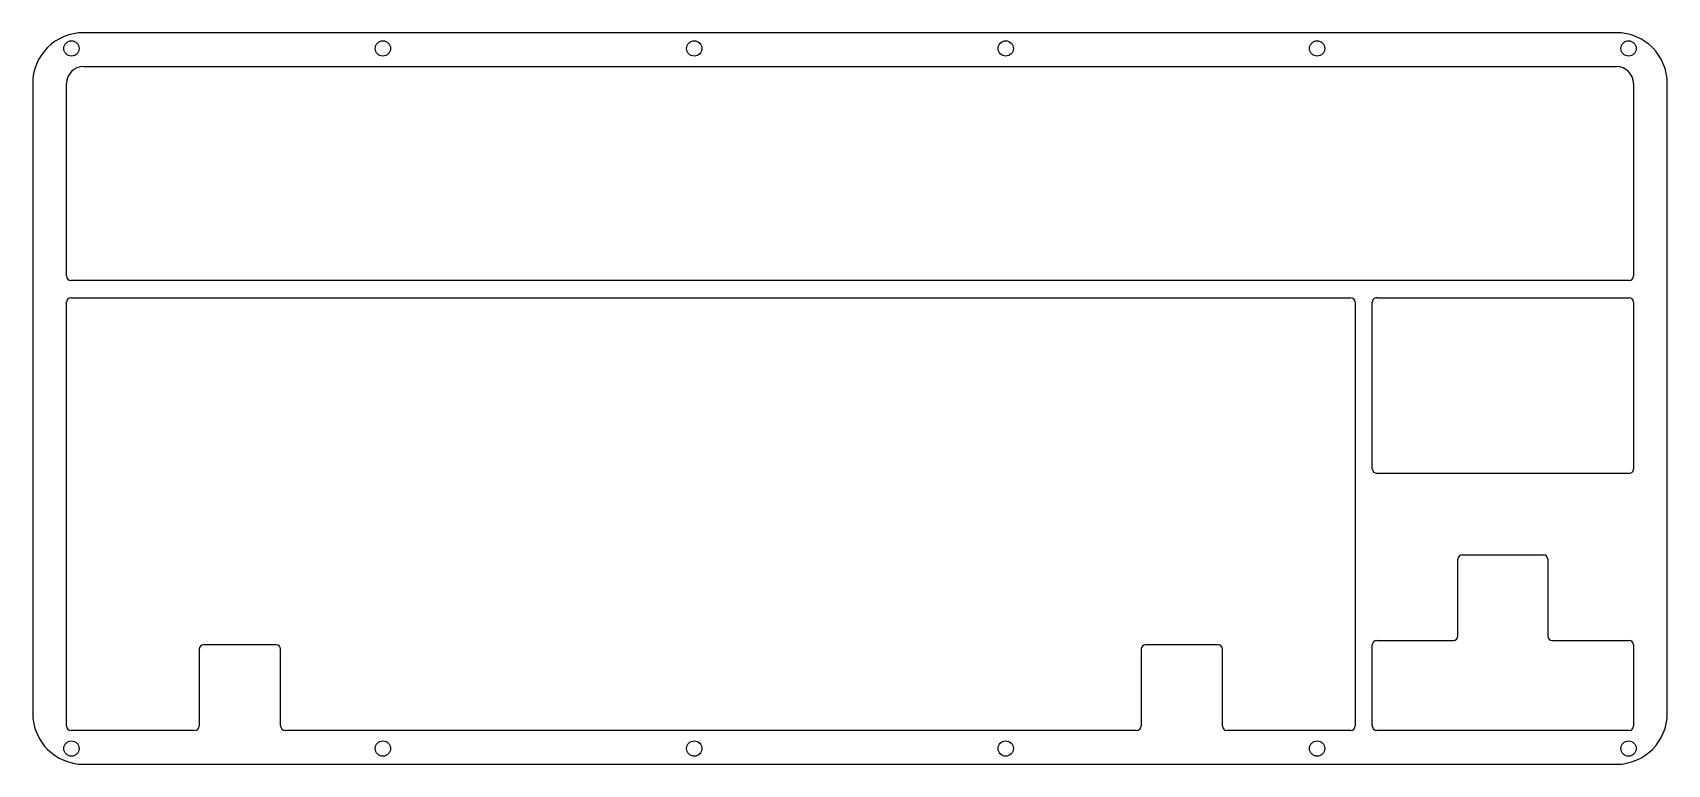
# Model space of a CAD drawing. Header units: millimetres. Extents: x 9 to 373, y 10 to 173.
import ezdxf

# ---------------------------------------------------------------- set-up
doc = ezdxf.new("R2010")
doc.units = ezdxf.units.MM

msp = doc.modelspace()

# ---------------------------------------------------------------- linework, layer by layer
at = {"color": 0}
for p, q in [((361.46, 172.5), (20.41, 172.5)), ((20.41, 164.98), (361.46, 164.98)), ((9.1, 161.19), (9.1, 21.19)), ((16.63, 118.43), (16.63, 161.19)), ((365.24, 161.2), (365.24, 118.43)), ((372.77, 21.2), (372.77, 161.2)), ((364.24, 117.43), (17.63, 117.43)), ((17.63, 113.61), (302.33, 113.61)), ((308.14, 113.61), (364.24, 113.61)), ((16.63, 18.41), (16.63, 112.61)), ((303.33, 112.61), (303.33, 18.41)), ((307.14, 75.56), (307.14, 112.61)), ((365.24, 112.61), (365.24, 75.56)), ((364.24, 74.56), (308.14, 74.56)), ((326.19, 38.41), (326.19, 55.46)), ((327.19, 56.46), (345.19, 56.46)), ((346.19, 55.46), (346.19, 38.41)), ((63.27, 36.46), (47.14, 36.46)), ((272.82, 36.46), (256.69, 36.46)), ((307.14, 18.41), (307.14, 36.41)), ((308.14, 37.41), (325.19, 37.41)), ((347.19, 37.41), (364.24, 37.41)), ((365.24, 36.41), (365.24, 18.41)), ((46.14, 35.46), (46.14, 18.41)), ((64.27, 18.41), (64.27, 35.46)), ((255.69, 35.46), (255.69, 18.41)), ((273.82, 18.41), (273.82, 35.46)), ((45.14, 17.41), (17.63, 17.41)), ((254.69, 17.41), (65.27, 17.41)), ((302.33, 17.41), (274.82, 17.41)), ((364.24, 17.41), (308.14, 17.41)), ((20.41, 9.89), (361.46, 9.89))]:
    msp.add_line(p, q, dxfattribs=at)
for centre in [(17.73, 169), (17.73, 13.39)]:
    msp.add_circle(centre, 1.7, dxfattribs=at)
at = {"linetype": 'Continuous'}
for centre in [(87.01, 169), (156.29, 169), (225.58, 169), (294.86, 169), (364.15, 169), (87.01, 13.39), (156.29, 13.39), (225.58, 13.39), (294.86, 13.39), (364.15, 13.39)]:
    msp.add_circle(centre, 1.7, dxfattribs=at)
at = {"color": 0}
for centre, radius, start, end in [((20.41, 161.2), 11.31, 90.0162, 180.0162), ((361.46, 161.2), 11.31, 0.0162, 90.0162), ((20.41, 161.2), 3.78, 90.052, 180.052), ((361.46, 161.2), 3.78, 0.052, 90.052), ((17.63, 118.43), 1, 180, 270), ((364.24, 118.43), 1, 270, 0), ((17.63, 112.61), 1, 90, 180), ((302.33, 112.61), 1, 0, 90), ((308.14, 112.61), 1, 90.0002, 180.0003), ((364.24, 112.61), 1, 0.0003, 90.0002), ((308.14, 75.56), 1, 180.0003, 270), ((364.24, 75.56), 1, 270, 0.0003), ((327.19, 55.46), 1, 90, 180), ((345.19, 55.46), 1, 0, 90), ((47.14, 35.46), 1, 90, 180), ((63.27, 35.46), 1, 0, 90), ((256.69, 35.46), 1, 90, 180), ((272.82, 35.46), 1, 0, 90), ((308.14, 36.41), 1, 90, 180), ((325.19, 38.41), 1, 270, 0), ((347.19, 38.41), 1, 180, 270), ((364.24, 36.41), 1, 0, 90), ((20.41, 21.2), 11.31, 180.0162, 269.9838), ((17.63, 18.41), 1, 180, 270), ((45.14, 18.41), 1, 270, 0), ((65.27, 18.41), 1, 180, 270), ((254.69, 18.41), 1, 270, 0), ((274.82, 18.41), 1, 180, 270), ((302.33, 18.41), 1, 270, 0), ((308.14, 18.41), 1, 180, 270), ((361.46, 21.2), 11.31, 270.0162, 0.0162), ((364.24, 18.41), 1, 270, 0)]:
    msp.add_arc(centre, radius, start, end, dxfattribs=at)

doc.saveas('drawing.dxf')
